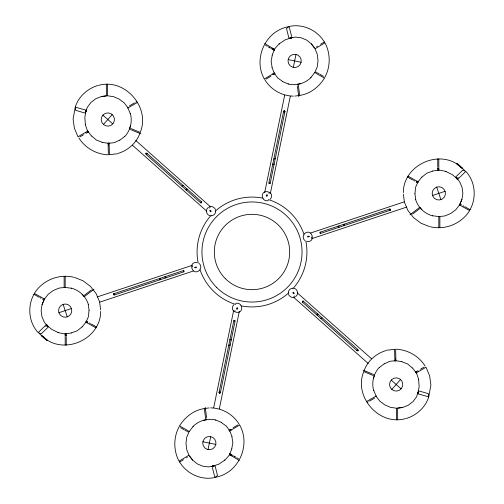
<?xml version="1.0" encoding="UTF-8"?>
<svg xmlns="http://www.w3.org/2000/svg" width="504" height="504" viewBox="0 0 504 504"><rect width="100%" height="100%" fill="white"/><g stroke="black" fill="none" stroke-linecap="round" stroke-linejoin="round"><path stroke-width="0.76" d="M233.831 320.601C234.902 322.585 235.595 319.202 233.831 320.601L219.177 391.967M283.525 111.768L268.871 183.128L269.426 183.746L270.169 183.399L284.823 112.033M270.169 183.399L269.621 182.782L268.871 183.128M159.541 278.989L160.184 278.447M160.6 279.122L160.234 279.701L159.711 279.468M343.4 224.879L343.766 224.299L344.289 224.532M344.459 225.011L343.816 225.553M215.706 210.886C215.869 213.381 213.816 215.693 211.315 215.825M288.294 293.114C288.131 290.619 290.184 288.307 292.685 288.175M124.488 136.452L124.671 136.634C130.429 130.574 132.527 121.722 130.435 113.665L130.19 113.728M373.81 390.272L373.565 390.335C371.473 382.278 373.571 373.426 379.329 367.366L379.512 367.548M44.043 300.006L42.071 304.618L41.133 310.622L41.952 316.651L44.358 322.27L47.105 325.414L51.66 329.351L58.105 332.501M100.668 311.365C100.895 337.686 67.416 354.306 46.204 339.45M403.332 192.635C403.106 166.314 436.584 149.694 457.796 164.55M459.957 203.994L461.929 199.382L462.867 193.379L462.048 187.349L459.642 181.73L456.895 178.586L452.34 174.649L445.895 171.499M272.11 67.328L271.146 61.236L272.28 55.112M231.89 436.672L232.854 442.764L231.72 448.888M220.002 392.093L220.374 392.736L219.838 393.202A0.743 0.737 11.6 0 1 219.347 393.082L219.064 392.547L219.442 392.087M284.558 111.913L284.936 111.453L284.653 110.918A0.743 0.737 11.6 0 0 284.161 110.798L283.626 111.264L283.998 111.907M85.333 124.331L84.842 117.18L85.97 111.264L87.318 107.308L90.985 102.419L95.798 98.696L101.468 96.51L106.445 95.911M98.374 85.308C87.797 88.395 78.511 96.403 75.266 107.106L75.701 110.37L85.075 113.041C87.728 106.199 84.905 113.828 86.291 110.237M405.626 418.692C416.203 415.605 425.489 407.597 428.734 396.894L428.299 393.63L418.925 390.959L417.507 393.693L418.112 393.29L417.703 392.66L416.682 396.692L413.015 401.581L408.202 405.304L402.532 407.49L397.555 408.089M417.709 393.763L419.158 386.82L418.666 379.669M213.69 407.73L233.547 310.987M208.026 449.581L210.691 436.603M236.867 309.078L237.113 307.894L237.693 308.095L237.296 309.229L236.867 309.078L237.113 307.894M220.475 392.232L235.129 320.872M219.328 408.801L239.293 311.554M264.707 192.446L284.672 95.199M266.887 196.106L267.133 194.922L266.704 194.771L266.307 195.905L266.887 196.106L267.133 194.922M293.309 67.397L295.974 54.419M270.453 193.013L290.31 96.27M102.129 142.248L96.365 140.036L91.627 135.992M401.871 361.752L407.635 363.964L412.373 368.008M288.313 83.796L288.244 84.048C296.371 86.001 305.09 83.393 311.018 77.553L310.842 77.377M215.687 420.204L215.756 419.952C207.629 417.999 198.91 420.607 192.982 426.447L193.158 426.623M71.347 288.357L71.417 288.112C79.437 290.329 86.058 296.572 88.427 304.586L88.175 304.655M182.07 185.812L182.127 186.379L182.662 186.48M321.93 318.188L321.873 317.621L321.338 317.52M432.652 215.643L432.583 215.888C424.563 213.671 417.942 207.428 415.573 199.414L415.825 199.345M146.916 153.922L146.809 153.254L146.147 153.178A0.743 0.737 -48.4 0 0 145.795 153.544C146.588 155.648 145.02 152.926 146.752 153.203M357.084 350.078L357.191 350.746L357.853 350.822A0.743 0.737 -48.4 0 0 358.205 350.456C357.386 348.314 358.999 351.08 357.248 350.797M200.334 269.149C201.247 267.296 200.794 264.94 199.256 263.56M303.666 234.851C302.753 236.704 303.206 239.06 304.744 240.439M58.187 332.262L58.067 332.596L65.174 334.026L65.186 333.667L66.257 333.535M445.813 171.738L445.933 171.404L438.826 169.974L438.814 170.333L437.743 170.465M284.924 111.529L284.502 111.951M219.076 392.471L219.498 392.049M129.352 128.854L130.486 125.987M138.707 132.88L139.835 133.365C136.489 143.167 127.764 150.501 117.98 153.462M140.395 131.953C150.394 107.239 125.017 78.24 99.118 85.22M363.604 372.046C353.606 396.761 378.983 425.76 404.882 418.78M365.293 371.12L364.165 370.635C367.511 360.832 376.236 353.499 386.02 350.538M373.514 378.013L374.648 375.146M146.903 153.991L146.809 153.254M357.097 350.009L357.191 350.746M288.446 26.737C265.381 30.807 252.901 58.823 264.31 78.977L274.422 72.954L275.045 73.786L273.332 74.806L272.708 73.975M272.147 55.075L274.567 49.31M274.264 50.375L274.68 49.379L274.378 49.19L279.172 43.754L279.399 44.024M314.824 72.563L317.249 66.774L318.011 60.581L317.299 54.451L315.038 48.756L324.967 42.84C330.649 53.55 330.618 66.786 324.784 77.427M179.216 426.573C173.382 437.214 173.351 450.45 179.033 461.16L188.962 455.244L186.701 449.549L185.989 443.419L186.751 437.226L189.176 431.437M229.736 453.625L229.32 454.621L229.622 454.81L224.828 460.246L224.601 459.976M229.433 454.69L231.853 448.925M215.554 477.263C238.619 473.193 251.099 445.177 239.69 425.023L229.578 431.046L228.955 430.214L230.668 429.194L231.292 430.025M272.645 49.43L273.061 48.447M273.225 49.764L273.634 48.781M230.366 455.219L230.775 454.236M230.939 455.553L231.355 454.57M34.083 294.078C27.229 306.123 28.615 322.39 38.146 332.609L46.532 324.488C48.68 327.997 43.552 320.941 48.195 327.083L41.196 333.862L38.758 332.861M44.358 298.966L42.071 304.618M86.027 322.27L88.427 316.651L88.987 310.622M417.999 181.742L415.573 187.349L415.012 193.379M459.642 205.034L461.929 199.382M469.917 209.922C476.771 197.877 475.385 181.61 465.854 171.392L457.468 179.512C455.32 176.003 460.448 183.059 455.805 176.917L462.804 170.138L465.242 171.139M43.968 299.937L44.377 298.979M86.871 322.743L87.28 321.791M416.72 182.209L417.129 181.257M114.635 294.619L114.188 295.01L113.633 294.745A0.743 0.737 71.6 0 1 113.488 294.26L113.885 293.725L114.515 293.964M389.365 209.381L389.812 208.99L390.367 209.254A0.743 0.737 71.6 0 1 390.512 209.74L390.115 210.275L389.485 210.036M272.866 163.888C272.261 165.142 274.806 164.953 273.905 163.825M231.134 340.112C231.739 338.858 229.194 339.047 230.095 340.175M186.184 189.246C185.567 191.098 188.528 189.466 186.751 188.918M317.816 314.754C318.433 312.902 315.473 314.534 317.249 315.082M282.744 81.516L277.798 78.019L274.151 73.111M221.256 422.484L226.202 425.981L229.849 430.889M210.137 210.357L211.037 211.163L210.578 211.56L209.79 210.653L210.137 210.357L211.037 211.163M270.383 199.212C276.198 191.224 260.247 187.954 262.452 197.581M233.617 304.788C227.802 312.776 243.753 316.046 241.548 306.419M293.863 293.643L292.963 292.837L293.423 292.44L294.21 293.347L293.863 293.643L292.963 292.837M290.966 38.165C292.433 36.294 291.388 39.054 290.997 37.762C292.03 37.365 293.586 37.964 294.966 37.038L301.033 37.769L306.665 40.074L311.396 43.886L314.401 47.899M213.034 465.835C211.567 467.706 212.612 464.946 213.003 466.238C211.97 466.635 210.414 466.036 209.034 466.962L202.967 466.231L197.335 463.926L192.604 460.114L189.599 456.101M164.745 276.967C165.589 275.833 166.484 278.239 165.11 277.95M339.255 227.033C338.411 228.167 337.516 225.761 338.89 226.05M310.937 77.471L314.716 72.5M324.481 78.139C318.938 86.927 309.947 94.16 299.414 95.432M179.518 425.861C185.062 417.073 194.053 409.84 204.586 408.568M189.284 431.5L193.064 426.529M82.114 327.014L85.919 322.214M418.081 181.787L421.886 176.986M103.427 124.482A6.628 6.628 0 0 1 105.739 113.243A6.628 6.628 0 0 1 114.32 120.859A6.628 6.628 0 0 1 103.427 124.482L112.228 114.572M209.349 208.083L209.809 207.566M294.191 296.434L294.651 295.917M391.772 389.428A6.628 6.628 0 0 0 402.664 385.806A6.628 6.628 0 0 0 394.078 378.183A6.628 6.628 0 0 0 391.772 389.428L400.573 379.518M311.396 43.886L315.145 48.693M192.604 460.114L188.855 455.307M45.795 326.661L46.299 326.17M457.701 177.83L458.205 177.339M46.374 324.626L46.488 325.111L47.332 325.174M457.626 179.374L457.512 178.888L456.668 178.826M208.467 207.257C205.04 209.324 206.155 215.095 210.099 215.743M199.647 270.157C192.408 276.879 187.268 261.431 197.089 262.477M304.353 233.843C311.592 227.121 316.733 242.569 306.911 241.523M295.533 296.743C298.96 294.676 297.845 288.905 293.901 288.257M91.356 289.951L84.269 295.357M92.012 290.77L84.918 296.176M411.989 213.23L419.082 207.824M412.644 214.049L419.731 208.643M119.794 140.257L124.582 136.546M379.418 367.454L384.206 363.743M288.597 26.895L286.505 28.508L288.88 37.964L291.961 37.819L289.113 26.498C302.728 23.348 317.514 30.278 324.513 42.235M215.403 477.105L217.495 475.493L215.12 466.036L212.039 466.181L214.887 477.502C201.272 480.652 186.486 473.722 179.487 461.765M92.194 290.556L94.072 289.151M409.928 214.849L411.806 213.444M71.347 332.886L77.219 330.8L82.013 326.92M432.652 171.114L426.781 173.2L421.987 177.08M279.235 43.829L285.182 39.822L291.917 37.611M212.083 466.389L218.818 464.178L224.765 460.171M196.151 267.057L195.004 267.435L196.151 267.057L196.264 267.656L195.086 267.882L195.004 267.435M307.849 236.943L308.996 236.565L307.849 236.943L307.736 236.344L308.914 236.118L308.996 236.565M113.816 293.75L113.545 294.531L114.307 294.979M390.184 210.25L390.455 209.469L389.693 209.021M316.638 46.601L317.438 46.122M320.557 44.264L324.356 42.002M266.219 79.046L270.944 76.23M233.056 427.77L237.781 424.954M179.644 461.998L183.443 459.736M186.562 457.878L187.362 457.399M129.446 105.827L134.48 102.923M135.765 102.18L136.779 101.594M85.567 132.382L86.209 133.232L88.313 132.017L87.671 131.166L77.981 136.76L74.397 128.199L73.086 119.045L75.266 107.106L86.493 110.307L85.926 110.578L86.297 111.34M127.726 108.039L128.01 107.875L124.211 102.879L119.234 99.124L113.564 96.673L107.503 95.785L107.346 84.231M128.356 107.673L137.308 102.507M79.89 136.88L83.557 134.763M417.703 392.66L418.074 393.422L417.507 393.693L428.734 396.894L430.914 384.955L429.603 375.801L426.019 367.24L416.329 372.834L415.687 371.984L417.791 370.768L418.433 371.618M420.443 369.237L424.11 367.12M366.691 401.493L375.644 396.327M376.274 395.961L375.99 396.125L379.789 401.121L384.766 404.876L390.436 407.326L396.497 408.215L396.654 419.769M367.221 402.406L368.235 401.82M369.52 401.077L374.554 398.173M274.869 159.333L274.995 158.521M183.5 270.566C182.322 272.481 185.598 271.391 183.5 270.566L114.377 293.561M389.208 209.185L320.078 232.18L319.82 232.961L320.5 233.434L389.624 210.439M320.5 233.434L320.758 232.653L320.078 232.18M229.131 344.667L229.005 345.479M97.259 296.925L192.415 265.274M58.905 312.713L71.48 308.53M114.792 294.815L183.922 271.82M99.874 302.104L193.347 271.013M310.653 232.987L404.126 201.896M432.52 195.47L445.095 191.287M311.585 238.726L406.741 207.075M274.359 158.344L273.899 158.949M229.641 345.656L230.101 345.051M209.563 206.722C211.932 205.922 214.698 207.308 215.473 209.683M268.361 200.542C266.396 201.184 264.134 200.397 262.981 198.683M235.639 303.458C237.604 302.816 239.866 303.603 241.019 305.317M294.437 297.278C292.068 298.078 289.302 296.692 288.527 294.317M85.585 124.286L85.239 124.349L87.551 131.216L87.866 131.053L88.521 131.909M418.414 379.714L418.761 379.651L416.449 372.784L416.134 372.947L415.479 372.091M390.115 210.275L389.428 209.985M113.885 293.725L114.572 294.015M297.322 84.212L300.371 83.758M294.909 96.094L298.658 95.546L298.519 94.324M205.481 409.676L205.342 408.454L209.091 407.906M203.629 420.241L206.678 419.788M437.749 167.807L437.749 170.232L438.808 170.1L438.808 158.917M432.615 170.988L438.82 170.194M438.808 216.682L445.038 215.888L450.778 213.457L455.736 209.771L459.535 204.971L469.621 210.609C461.632 223.675 445.234 230.378 430.372 226.768M65.192 287.318L58.962 288.112L53.222 290.543L48.264 294.229L44.465 299.029L34.379 293.391C42.367 280.325 58.766 273.622 73.628 277.231M65.18 333.805L71.385 333.012M65.192 345.082L65.192 333.9L66.251 333.761L66.251 336.193M437.749 170.232L438.808 170.1M65.192 333.9L66.251 333.768M437.749 168.594L438.808 168.462M65.192 335.538L66.251 335.406M107.503 95.659L101.468 96.51M109.809 154.646L117.287 153.752M386.713 350.249L394.191 349.354M396.497 408.341L402.532 407.49M109.185 143.249L108.158 143.369L114.225 142.67L119.725 140.137M394.815 360.751L395.842 360.631L389.775 361.33L384.275 363.863M108.177 145.051L109.21 144.931L109.185 142.934L108.152 143.06L108.31 154.829C96.503 154.363 85.157 148.1 78.92 137.989M395.823 358.949L394.789 359.069L394.815 361.066L395.848 360.94L395.69 349.171C407.497 349.637 418.843 355.9 425.08 366.011M182.694 185.314L183.185 185.711M321.306 318.685L320.815 318.289M293.41 96.119C281.774 95.993 270.686 89.592 264.764 79.582M210.59 407.881C222.226 408.007 233.314 414.408 239.236 424.418M432.615 215.775L438.808 216.562M65.192 287.438L71.385 288.225M102.092 142.38L108.152 143.275M395.848 360.725L401.909 361.62M288.149 59.579L301.127 62.244A6.628 6.628 0 0 0 292.547 54.621A6.628 6.628 0 0 0 290.241 65.867A6.628 6.628 0 0 0 301.127 62.244M268.708 193.108L269.382 193.246M234.618 310.754L235.292 310.892M202.873 441.756L215.851 444.421A6.628 6.628 0 0 1 204.964 448.05A6.628 6.628 0 0 1 207.27 436.804A6.628 6.628 0 0 1 215.851 444.421M140.37 132.458L130.586 128.419M363.63 371.543L373.414 375.581M138.43 132.829L131.531 130.013M365.57 371.171L372.469 373.987M429.603 226.668L421.023 223.228L413.652 217.747L411.296 214.773M74.397 277.332L82.977 280.772L90.348 286.253L92.705 289.227M282.675 81.635L288.275 83.929M215.725 420.071L221.325 422.365M139.835 133.365L140.862 133.806M363.138 370.194L364.165 370.635M130.202 129.389L130.807 129.679M373.193 374.321L373.798 374.611M460.902 204.555L461.5 204.889M463.012 205.733L464.039 206.306M464.946 206.816L470.15 209.727M408.001 176.148L418.27 181.894L417.86 182.851L416.121 181.875M407.471 177.036L412.675 179.947M413.576 180.451L414.609 181.031M87.879 322.125L86.14 321.149L85.73 322.106L95.999 327.852M89.391 322.969L90.424 323.549M91.325 324.053L96.529 326.964M33.85 294.273L39.054 297.184M39.961 297.694L40.988 298.267M42.5 299.111L43.098 299.445M316.052 72.053L316.745 72.45M317.425 72.841L319.089 73.805M319.964 74.315L323.524 76.369M264.795 43.678L274.107 49.058M314.534 72.393L324.116 77.931M265.646 45.392L267.032 46.192M268.109 46.815L269.193 47.439M269.306 47.502L270.295 48.075M271.064 48.523L274.063 50.255M229.937 453.745L232.936 455.477M233.705 455.925L234.694 456.498M234.807 456.561L235.891 457.185M236.968 457.808L238.354 458.609M179.884 426.069L189.466 431.607M229.893 454.942L239.205 460.322M180.476 427.631L184.036 429.685M184.911 430.196L186.575 431.159M187.255 431.55L187.948 431.947M201.676 201.959C199.42 201.896 202.003 204.189 201.676 201.959L147.2 153.594M357.683 349.417L303.206 301.046L302.394 301.216L302.324 302.041L356.8 350.406M302.324 302.041L303.137 301.871L303.206 301.046M456.819 163.195L462.848 168.317M460.19 166.585L464.764 170.465M456.485 163.712L462.439 168.771M41.561 335.229L47.515 340.288M39.236 333.535L43.81 337.415M41.152 335.683L47.181 340.805M283.903 111.838C282.876 111.037 284.924 110.263 284.936 111.453M220.097 392.162C221.117 392.969 219.076 393.731 219.064 392.547M135.727 140.458L210.716 207.037M102.873 115.126L112.783 123.927M146.317 154.583L200.794 202.954M132.539 145.31L206.779 211.214M297.221 292.786L371.461 358.691M391.217 380.073L401.127 388.874M293.284 296.963L368.273 363.541M419.971 207.358L421.886 209.771M410.823 214.181L408.001 210.609L404.447 202.299L403.332 194.122M93.177 289.819L95.999 293.391L99.553 301.701L100.668 309.878M82.114 294.229L84.029 296.642M412.467 367.914L416.254 372.884M87.746 131.116L91.533 136.086M416.058 371.769L416.701 372.62M415.687 371.984L416.329 372.834M87.671 131.166L88.313 132.017M87.299 131.38L87.942 132.231M373.678 390.304L376.091 396.062M127.909 107.938L130.322 113.696M271.984 67.366L274.239 73.061M229.761 430.939L232.016 436.634M436.716 187.091A6.628 6.628 0 0 0 434.41 198.337A6.628 6.628 0 0 0 445.303 194.714A6.628 6.628 0 0 0 436.716 187.091L440.899 199.666M311.359 237.019L311.579 237.68M192.421 266.32L192.641 266.981M63.101 304.334A6.628 6.628 0 0 1 71.681 311.951A6.628 6.628 0 0 1 60.789 315.573A6.628 6.628 0 0 1 63.101 304.334L67.284 316.909M299.716 95.552L298.318 85.063M204.284 408.448L205.682 418.937M298.418 94.059L297.335 85.882M205.582 409.941L206.665 418.118M414.88 193.379L415.693 199.382M88.307 304.618L89.12 310.622M298.658 95.546L298.79 96.655M205.21 407.345L205.342 408.454M397.543 409.191L397.688 419.662M394.657 349.285L394.777 358.268M109.223 145.732L109.343 154.715M106.312 84.338L106.457 94.809M439.866 217.079L439.866 227.417M438.808 216.355L438.808 227.424M437.749 158.917L437.749 166.9M66.251 337.1L66.251 345.082M65.192 276.576L65.192 287.645M64.134 276.583L64.134 286.921M305.758 240.71A54.93 54.93 0 0 1 292.912 288.653M288.653 292.912A54.93 54.93 0 0 1 240.71 305.758M235.62 304.429A54.93 54.93 0 0 1 199.804 269.104M198.242 263.29A54.93 54.93 0 0 1 211.088 215.347M215.347 211.088A54.93 54.93 0 0 1 263.29 198.242M268.38 199.571A54.93 54.93 0 0 1 304.196 234.896M460.032 204.063L459.623 205.021L460.032 204.063M216.613 287.387A50.041 50.041 0 0 0 300.334 264.953A50.041 50.041 0 0 0 239.047 203.666A50.041 50.041 0 0 0 216.613 287.387M225.357 278.643A37.68 37.68 0 0 0 288.395 261.752A37.68 37.68 0 0 0 242.248 215.605A37.68 37.68 0 0 0 225.357 278.643"/></g></svg>
